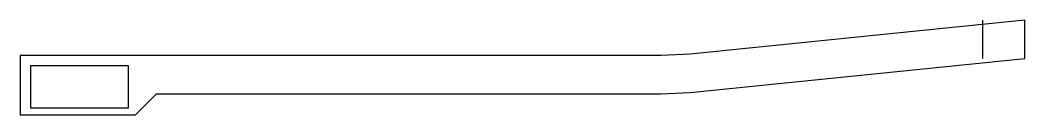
# Model space of a CAD drawing. Header units: millimetres. Extents: x -36 to 107, y -10 to 4.
import ezdxf

# ---------------------------------------------------------------- set-up
doc = ezdxf.new("R2010")
doc.units = ezdxf.units.MM
for name, color, linetype in [('BALLAST_WINDOW', 5, 'CONTINUOUS'), ('FIN_SLOT_START', 4, 'CONTINUOUS'), ('OUTLINE', 7, 'CONTINUOUS')]:
    doc.layers.add(name, color=color, linetype=linetype)

msp = doc.modelspace()

# ---------------------------------------------------------------- linework, layer by layer
at = {"layer": 'BALLAST_WINDOW'}
for p, q in [((-20.46714, -2.5), (-34.40427, -2.5)), ((-34.40427, -2.5), (-34.40427, -8.5)), ((-20.46714, -8.5), (-20.46714, -2.5)), ((-34.40427, -8.5), (-20.46714, -8.5))]:
    msp.add_line(p, q, dxfattribs=at)
at = {"layer": 'FIN_SLOT_START'}
msp.add_line((101.38191, -1.43467), (101.38191, 4.06533), dxfattribs=at)
at = {"layer": 'OUTLINE'}
for p, q in [((107.38191, 4.06533), (59.66657, -0.78983)), ((107.38191, -1.43467), (107.38191, 4.06533)), ((55.525, -1), (-35.90427, -1)), ((-35.90427, -1), (-35.90427, -9.5)), ((59.66657, -0.78983), (55.525, -1)), ((59.66657, -6.28983), (107.38191, -1.43467)), ((-19.46714, -9.5), (-16.46714, -6.5)), ((-16.46714, -6.5), (55.525, -6.5)), ((55.525, -6.5), (59.66657, -6.28983)), ((-35.90427, -9.5), (-19.46714, -9.5))]:
    msp.add_line(p, q, dxfattribs=at)

doc.saveas('drawing.dxf')
